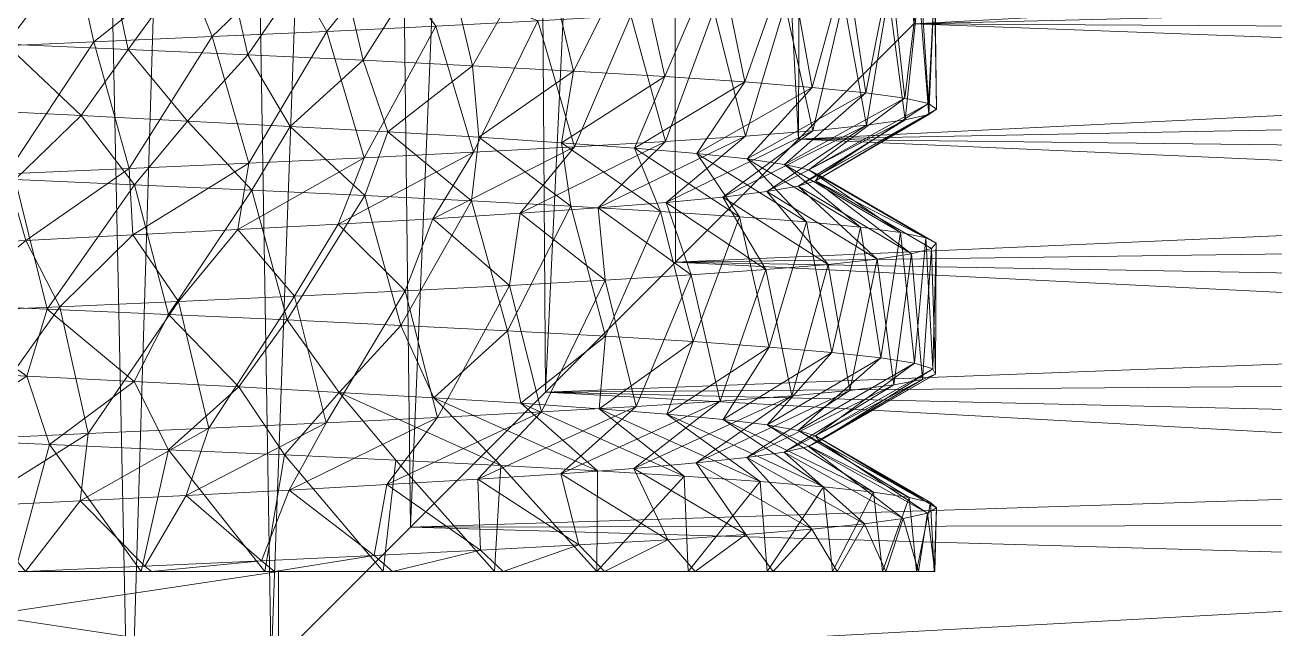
# Model space of a CAD drawing. Header units: millimetres. Extents: x -104 to 115, y -53 to 68.
# Drawn here: x 6.25 to 29.69, y 13.84 to 25.17 of the extents above; entities that cross this region are included whole.
import ezdxf

# ---------------------------------------------------------------- set-up
doc = ezdxf.new("R2010")
doc.units = ezdxf.units.MM

msp = doc.modelspace()

# ---------------------------------------------------------------- linework, layer by layer
at = {"color": 7, "lineweight": 0}
for points in [[(5.513, 7.793, 0), (6.998, 68.125, -0.04), (8.201, 10.481, -0.132), (5.513, 7.793, 0)], [(8.201, 10.481, -54.715), (6.998, 68.125, -54.806), (5.513, 7.793, -54.847), (8.201, 10.481, -54.715)], [(8.201, 10.481, -0.132), (6.998, 68.125, -0.04), (9.95, 68.125, -0.361), (8.201, 10.481, -0.132)], [(8.201, 10.481, -54.715), (9.95, 68.125, -54.485), (6.998, 68.125, -54.806), (8.201, 10.481, -54.715)], [(8.201, 10.481, -0.132), (9.95, 68.125, -0.361), (10.863, 13.143, -0.527), (8.201, 10.481, -0.132)], [(10.863, 13.143, -54.32), (9.95, 68.125, -54.485), (8.201, 10.481, -54.715), (10.863, 13.143, -54.32)], [(10.863, 13.143, -0.527), (9.95, 68.125, -0.361), (12.85, 68.125, -1), (10.863, 13.143, -0.527)], [(10.863, 13.143, -54.32), (12.85, 68.125, -53.847), (9.95, 68.125, -54.485), (10.863, 13.143, -54.32)], [(10.863, 13.143, -0.527), (12.85, 68.125, -1), (13.474, 15.754, -1.181), (10.863, 13.143, -0.527)], [(13.474, 15.754, -53.666), (12.85, 68.125, -53.847), (10.863, 13.143, -54.32), (13.474, 15.754, -53.666)], [(13.474, 15.754, -1.181), (12.85, 68.125, -1), (15.664, 68.125, -1.948), (13.474, 15.754, -1.181)], [(13.474, 15.754, -53.666), (15.664, 68.125, -52.899), (12.85, 68.125, -53.847), (13.474, 15.754, -53.666)], [(13.474, 15.754, -1.181), (15.664, 68.125, -1.948), (16.008, 18.288, -2.087), (13.474, 15.754, -1.181)], [(16.008, 18.288, -52.759), (15.664, 68.125, -52.899), (13.474, 15.754, -53.666), (16.008, 18.288, -52.759)], [(16.008, 18.288, -2.087), (15.664, 68.125, -1.948), (18.359, 68.125, -3.194), (16.008, 18.288, -2.087)], [(16.008, 18.288, -52.759), (18.359, 68.125, -51.652), (15.664, 68.125, -52.899), (16.008, 18.288, -52.759)], [(16.008, 18.288, -2.087), (18.359, 68.125, -3.194), (18.441, 20.721, -3.238), (16.008, 18.288, -2.087)], [(18.441, 20.721, -51.609), (18.359, 68.125, -51.652), (16.008, 18.288, -52.759), (18.441, 20.721, -51.609)], [(18.441, 20.721, -3.238), (18.359, 68.125, -3.194), (20.749, 23.029, -4.622), (18.441, 20.721, -3.238)], [(20.749, 23.029, -4.622), (18.359, 68.125, -3.194), (20.903, 68.125, -4.725), (20.749, 23.029, -4.622)], [(20.749, 23.029, -50.225), (20.903, 68.125, -50.121), (18.359, 68.125, -51.652), (20.749, 23.029, -50.225)], [(20.749, 23.029, -50.225), (18.359, 68.125, -51.652), (18.441, 20.721, -51.609), (20.749, 23.029, -50.225)], [(20.749, 23.029, -4.622), (20.903, 68.125, -4.725), (22.911, 25.191, -6.225), (20.749, 23.029, -4.622)], [(22.911, 25.191, -48.622), (20.903, 68.125, -50.121), (20.749, 23.029, -50.225), (22.911, 25.191, -48.622)], [(8.177, 24.711, -9.798), (7.663, 27.136, -9.728), (5.885, 24.812, -9.602), (8.177, 24.711, -9.798)], [(8.177, 24.711, -9.798), (9.876, 27.037, -10.14), (7.663, 27.136, -9.728), (8.177, 24.711, -9.798)], [(10.424, 24.609, -10.288), (9.876, 27.037, -10.14), (8.177, 24.711, -9.798), (10.424, 24.609, -10.288)], [(10.424, 24.609, -10.288), (12.02, 26.938, -10.828), (9.876, 27.037, -10.14), (10.424, 24.609, -10.288)], [(22.911, 25.191, -6.225), (60.36, 27.185, -8.032), (60.36, 24.974, -6.049), (22.911, 25.191, -6.225)], [(12.589, 24.508, -11.063), (12.02, 26.938, -10.828), (10.424, 24.609, -10.288), (12.589, 24.508, -11.063)], [(12.589, 24.508, -11.063), (14.06, 26.838, -11.781), (12.02, 26.938, -10.828), (12.589, 24.508, -11.063)], [(14.637, 24.406, -12.11), (14.06, 26.838, -11.781), (12.589, 24.508, -11.063), (14.637, 24.406, -12.11)], [(14.637, 24.406, -12.11), (15.963, 26.739, -12.983), (14.06, 26.838, -11.781), (14.637, 24.406, -12.11)], [(16.533, 24.305, -13.412), (15.963, 26.739, -12.983), (14.637, 24.406, -12.11), (16.533, 24.305, -13.412)], [(16.533, 24.305, -13.412), (17.7, 26.64, -14.415), (15.963, 26.739, -12.983), (16.533, 24.305, -13.412)], [(18.245, 24.203, -14.948), (17.7, 26.64, -14.415), (16.533, 24.305, -13.412), (18.245, 24.203, -14.948)], [(18.245, 24.203, -14.948), (19.243, 26.541, -16.055), (17.7, 26.64, -14.415), (18.245, 24.203, -14.948)], [(19.745, 24.102, -16.691), (19.243, 26.541, -16.055), (18.245, 24.203, -14.948), (19.745, 24.102, -16.691)], [(19.745, 24.102, -16.691), (20.566, 26.441, -17.876), (19.243, 26.541, -16.055), (19.745, 24.102, -16.691)], [(9.754, 24.952, -44.737), (9.249, 26.219, -42.602), (11.179, 26.321, -41.992), (9.754, 24.952, -44.737)], [(9.754, 24.952, -44.737), (11.179, 26.321, -41.992), (11.903, 25.051, -44.064), (9.754, 24.952, -44.737)], [(11.903, 25.051, -44.064), (11.179, 26.321, -41.992), (13.013, 26.423, -41.138), (11.903, 25.051, -44.064)], [(11.903, 25.051, -44.064), (13.013, 26.423, -41.138), (13.949, 25.151, -43.126), (11.903, 25.051, -44.064)], [(13.949, 25.151, -43.126), (13.013, 26.423, -41.138), (15.861, 25.25, -41.937), (13.949, 25.151, -43.126)], [(21.009, 24.001, -18.612), (20.566, 26.441, -17.876), (19.745, 24.102, -16.691), (21.009, 24.001, -18.612)], [(21.009, 24.001, -18.612), (21.65, 26.342, -19.85), (20.566, 26.441, -17.876), (21.009, 24.001, -18.612)], [(22.014, 23.899, -20.681), (21.65, 26.342, -19.85), (21.009, 24.001, -18.612), (22.014, 23.899, -20.681)], [(22.014, 23.899, -20.681), (22.475, 26.243, -21.944), (21.65, 26.342, -19.85), (22.014, 23.899, -20.681)], [(5.289, 24.753, -45.247), (7.257, 26.118, -42.957), (7.538, 24.853, -45.133), (5.289, 24.753, -45.247)], [(7.538, 24.853, -45.133), (7.257, 26.118, -42.957), (9.249, 26.219, -42.602), (7.538, 24.853, -45.133)], [(7.538, 24.853, -45.133), (9.249, 26.219, -42.602), (9.754, 24.952, -44.737), (7.538, 24.853, -45.133)], [(22.745, 23.798, -22.862), (22.475, 26.243, -21.944), (22.014, 23.899, -20.681), (22.745, 23.798, -22.862)], [(22.745, 23.798, -22.862), (23.031, 26.143, -24.126), (22.475, 26.243, -21.944), (22.745, 23.798, -22.862)], [(23.189, 23.696, -25.118), (23.031, 26.143, -24.126), (22.745, 23.798, -22.862), (23.189, 23.696, -25.118)], [(22.911, 25.191, -48.622), (60.36, 23.792, -49.696), (60.36, 26.106, -47.836), (22.911, 25.191, -48.622)], [(23.189, 23.696, -25.118), (23.307, 26.044, -26.36), (23.031, 26.143, -24.126), (23.189, 23.696, -25.118)], [(23.338, 23.595, -27.413), (23.307, 26.044, -26.36), (23.189, 23.696, -25.118), (23.338, 23.595, -27.413)], [(23.338, 23.595, -27.413), (23.299, 25.945, -28.612), (23.307, 26.044, -26.36), (23.338, 23.595, -27.413)], [(22.75, 23.392, -31.966), (22.436, 25.746, -33.022), (23.007, 25.846, -30.844), (22.75, 23.392, -31.966)], [(22.75, 23.392, -31.966), (23.007, 25.846, -30.844), (23.191, 23.493, -29.708), (22.75, 23.392, -31.966)], [(23.191, 23.493, -29.708), (23.007, 25.846, -30.844), (23.299, 25.945, -28.612), (23.191, 23.493, -29.708)], [(23.191, 23.493, -29.708), (23.299, 25.945, -28.612), (23.338, 23.595, -27.413), (23.191, 23.493, -29.708)], [(21.019, 23.189, -36.217), (20.499, 25.548, -37.076), (21.596, 25.647, -35.11), (21.019, 23.189, -36.217)], [(21.019, 23.189, -36.217), (21.596, 25.647, -35.11), (22.022, 23.29, -34.147), (21.019, 23.189, -36.217)], [(22.022, 23.29, -34.147), (21.596, 25.647, -35.11), (22.436, 25.746, -33.022), (22.022, 23.29, -34.147)], [(22.022, 23.29, -34.147), (22.436, 25.746, -33.022), (22.75, 23.392, -31.966), (22.022, 23.29, -34.147)], [(16.548, 22.885, -41.422), (15.861, 25.25, -41.937), (17.608, 25.349, -40.517), (16.548, 22.885, -41.422)], [(16.548, 22.885, -41.422), (17.608, 25.349, -40.517), (18.259, 22.986, -39.885), (16.548, 22.885, -41.422)], [(18.259, 22.986, -39.885), (17.608, 25.349, -40.517), (19.162, 25.448, -38.888), (18.259, 22.986, -39.885)], [(18.259, 22.986, -39.885), (19.162, 25.448, -38.888), (19.757, 23.088, -38.14), (18.259, 22.986, -39.885)], [(19.757, 23.088, -38.14), (19.162, 25.448, -38.888), (20.499, 25.548, -37.076), (19.757, 23.088, -38.14)], [(19.757, 23.088, -38.14), (20.499, 25.548, -37.076), (21.019, 23.189, -36.217), (19.757, 23.088, -38.14)], [(12.608, 22.682, -43.776), (11.903, 25.051, -44.064), (13.949, 25.151, -43.126), (12.608, 22.682, -43.776)], [(12.608, 22.682, -43.776), (13.949, 25.151, -43.126), (14.654, 22.783, -42.726), (12.608, 22.682, -43.776)], [(14.654, 22.783, -42.726), (13.949, 25.151, -43.126), (15.861, 25.25, -41.937), (14.654, 22.783, -42.726)], [(14.654, 22.783, -42.726), (15.861, 25.25, -41.937), (16.548, 22.885, -41.422), (14.654, 22.783, -42.726)], [(20.749, 23.029, -50.225), (60.36, 23.792, -49.696), (22.911, 25.191, -48.622), (20.749, 23.029, -50.225)], [(22.911, 25.191, -6.225), (60.36, 24.974, -6.049), (20.749, 23.029, -4.622), (22.911, 25.191, -6.225)], [(5.905, 22.378, -45.244), (5.289, 24.753, -45.247), (7.538, 24.853, -45.133), (5.905, 22.378, -45.244)], [(5.905, 22.378, -45.244), (7.538, 24.853, -45.133), (8.197, 22.479, -45.045), (5.905, 22.378, -45.244)], [(8.197, 22.479, -45.045), (7.538, 24.853, -45.133), (9.754, 24.952, -44.737), (8.197, 22.479, -45.045)], [(8.197, 22.479, -45.045), (9.754, 24.952, -44.737), (10.443, 22.58, -44.553), (8.197, 22.479, -45.045)], [(10.443, 22.58, -44.553), (9.754, 24.952, -44.737), (11.903, 25.051, -44.064), (10.443, 22.58, -44.553)], [(10.443, 22.58, -44.553), (11.903, 25.051, -44.064), (12.608, 22.682, -43.776), (10.443, 22.58, -44.553)], [(20.749, 23.029, -4.622), (60.36, 24.974, -6.049), (60.36, 22.563, -4.317), (20.749, 23.029, -4.622)], [(5.885, 24.812, -9.602), (5.279, 23.574, -11.794), (7.3, 23.472, -11.894), (5.885, 24.812, -9.602)], [(5.885, 24.812, -9.602), (7.3, 23.472, -11.894), (8.177, 24.711, -9.798), (5.885, 24.812, -9.602)], [(8.177, 24.711, -9.798), (7.3, 23.472, -11.894), (9.291, 23.37, -12.255), (8.177, 24.711, -9.798)], [(8.177, 24.711, -9.798), (9.291, 23.37, -12.255), (10.424, 24.609, -10.288), (8.177, 24.711, -9.798)], [(10.424, 24.609, -10.288), (9.291, 23.37, -12.255), (11.218, 23.268, -12.87), (10.424, 24.609, -10.288)], [(10.424, 24.609, -10.288), (11.218, 23.268, -12.87), (12.589, 24.508, -11.063), (10.424, 24.609, -10.288)], [(12.589, 24.508, -11.063), (11.218, 23.268, -12.87), (13.05, 23.166, -13.729), (12.589, 24.508, -11.063)], [(12.589, 24.508, -11.063), (13.05, 23.166, -13.729), (14.637, 24.406, -12.11), (12.589, 24.508, -11.063)], [(14.637, 24.406, -12.11), (13.05, 23.166, -13.729), (14.756, 23.065, -14.818), (14.637, 24.406, -12.11)], [(14.637, 24.406, -12.11), (14.756, 23.065, -14.818), (16.533, 24.305, -13.412), (14.637, 24.406, -12.11)], [(16.533, 24.305, -13.412), (14.756, 23.065, -14.818), (16.307, 22.963, -16.117), (16.533, 24.305, -13.412)], [(16.533, 24.305, -13.412), (16.307, 22.963, -16.117), (18.245, 24.203, -14.948), (16.533, 24.305, -13.412)], [(18.245, 24.203, -14.948), (16.307, 22.963, -16.117), (17.677, 22.861, -17.606), (18.245, 24.203, -14.948)], [(18.245, 24.203, -14.948), (17.677, 22.861, -17.606), (19.745, 24.102, -16.691), (18.245, 24.203, -14.948)], [(19.745, 24.102, -16.691), (17.677, 22.861, -17.606), (18.843, 22.759, -19.26), (19.745, 24.102, -16.691)], [(19.745, 24.102, -16.691), (18.843, 22.759, -19.26), (21.009, 24.001, -18.612), (19.745, 24.102, -16.691)], [(21.009, 24.001, -18.612), (18.843, 22.759, -19.26), (19.786, 22.658, -21.05), (21.009, 24.001, -18.612)], [(21.009, 24.001, -18.612), (19.786, 22.658, -21.05), (22.014, 23.899, -20.681), (21.009, 24.001, -18.612)], [(22.014, 23.899, -20.681), (19.786, 22.658, -21.05), (20.49, 22.556, -22.947), (22.014, 23.899, -20.681)], [(22.014, 23.899, -20.681), (20.49, 22.556, -22.947), (22.745, 23.798, -22.862), (22.014, 23.899, -20.681)], [(22.745, 23.798, -22.862), (20.49, 22.556, -22.947), (20.943, 22.454, -24.919), (22.745, 23.798, -22.862)], [(20.749, 23.029, -50.225), (60.36, 21.29, -51.295), (60.36, 23.792, -49.696), (20.749, 23.029, -50.225)], [(22.745, 23.798, -22.862), (20.943, 22.454, -24.919), (23.189, 23.696, -25.118), (22.745, 23.798, -22.862)], [(23.189, 23.696, -25.118), (20.943, 22.454, -24.919), (21.137, 22.352, -26.933), (23.189, 23.696, -25.118)], [(23.189, 23.696, -25.118), (21.137, 22.352, -26.933), (23.338, 23.595, -27.413), (23.189, 23.696, -25.118)], [(6.06, 22.271, -9.607), (7.3, 23.472, -11.894), (5.279, 23.574, -11.794), (6.06, 22.271, -9.607)], [(8.301, 22.172, -9.818), (7.3, 23.472, -11.894), (6.06, 22.271, -9.607), (8.301, 22.172, -9.818)], [(8.301, 22.172, -9.818), (9.291, 23.37, -12.255), (7.3, 23.472, -11.894), (8.301, 22.172, -9.818)], [(23.191, 23.493, -29.708), (21.069, 22.251, -28.955), (20.741, 22.149, -30.952), (23.191, 23.493, -29.708)], [(23.191, 23.493, -29.708), (20.741, 22.149, -30.952), (22.75, 23.392, -31.966), (23.191, 23.493, -29.708)], [(23.338, 23.595, -27.413), (21.137, 22.352, -26.933), (21.069, 22.251, -28.955), (23.338, 23.595, -27.413)], [(23.338, 23.595, -27.413), (21.069, 22.251, -28.955), (23.191, 23.493, -29.708), (23.338, 23.595, -27.413)], [(10.498, 22.072, -10.309), (9.291, 23.37, -12.255), (8.301, 22.172, -9.818), (10.498, 22.072, -10.309)], [(10.498, 22.072, -10.309), (11.218, 23.268, -12.87), (9.291, 23.37, -12.255), (10.498, 22.072, -10.309)], [(12.616, 21.973, -11.074), (11.218, 23.268, -12.87), (10.498, 22.072, -10.309), (12.616, 21.973, -11.074)], [(12.616, 21.973, -11.074), (13.05, 23.166, -13.729), (11.218, 23.268, -12.87), (12.616, 21.973, -11.074)], [(22.022, 23.29, -34.147), (20.158, 22.047, -32.89), (19.329, 21.945, -34.735), (22.022, 23.29, -34.147)], [(22.022, 23.29, -34.147), (19.329, 21.945, -34.735), (21.019, 23.189, -36.217), (22.022, 23.29, -34.147)], [(22.75, 23.392, -31.966), (20.741, 22.149, -30.952), (20.158, 22.047, -32.89), (22.75, 23.392, -31.966)], [(22.75, 23.392, -31.966), (20.158, 22.047, -32.89), (22.022, 23.29, -34.147), (22.75, 23.392, -31.966)], [(14.62, 21.874, -12.1), (13.05, 23.166, -13.729), (12.616, 21.973, -11.074), (14.62, 21.874, -12.1)], [(14.62, 21.874, -12.1), (14.756, 23.065, -14.818), (13.05, 23.166, -13.729), (14.62, 21.874, -12.1)], [(16.479, 21.775, -13.37), (14.756, 23.065, -14.818), (14.62, 21.874, -12.1), (16.479, 21.775, -13.37)], [(16.479, 21.775, -13.37), (16.307, 22.963, -16.117), (14.756, 23.065, -14.818), (16.479, 21.775, -13.37)], [(18.259, 22.986, -39.885), (16.995, 21.742, -38.031), (15.528, 21.64, -39.425), (18.259, 22.986, -39.885)], [(18.259, 22.986, -39.885), (15.528, 21.64, -39.425), (16.548, 22.885, -41.422), (18.259, 22.986, -39.885)], [(19.757, 23.088, -38.14), (18.269, 21.843, -36.459), (16.995, 21.742, -38.031), (19.757, 23.088, -38.14)], [(19.757, 23.088, -38.14), (16.995, 21.742, -38.031), (18.259, 22.986, -39.885), (19.757, 23.088, -38.14)], [(21.019, 23.189, -36.217), (19.329, 21.945, -34.735), (18.269, 21.843, -36.459), (21.019, 23.189, -36.217)], [(21.019, 23.189, -36.217), (18.269, 21.843, -36.459), (19.757, 23.088, -38.14), (21.019, 23.189, -36.217)], [(18.441, 20.721, -51.609), (60.36, 21.29, -51.295), (20.749, 23.029, -50.225), (18.441, 20.721, -51.609)], [(20.749, 23.029, -4.622), (60.36, 22.563, -4.317), (18.441, 20.721, -3.238), (20.749, 23.029, -4.622)], [(14.654, 22.783, -42.726), (13.894, 21.538, -40.618), (12.119, 21.436, -41.59), (14.654, 22.783, -42.726)], [(14.654, 22.783, -42.726), (12.119, 21.436, -41.59), (12.608, 22.682, -43.776), (14.654, 22.783, -42.726)], [(16.548, 22.885, -41.422), (15.528, 21.64, -39.425), (13.894, 21.538, -40.618), (16.548, 22.885, -41.422)], [(16.548, 22.885, -41.422), (13.894, 21.538, -40.618), (14.654, 22.783, -42.726), (16.548, 22.885, -41.422)], [(18.163, 21.675, -14.864), (17.677, 22.861, -17.606), (16.307, 22.963, -16.117), (18.163, 21.675, -14.864)], [(18.163, 21.675, -14.864), (16.307, 22.963, -16.117), (16.479, 21.775, -13.37), (18.163, 21.675, -14.864)], [(19.645, 21.576, -16.559), (18.843, 22.759, -19.26), (17.677, 22.861, -17.606), (19.645, 21.576, -16.559)], [(19.645, 21.576, -16.559), (17.677, 22.861, -17.606), (18.163, 21.675, -14.864), (19.645, 21.576, -16.559)], [(20.902, 21.477, -18.427), (19.786, 22.658, -21.05), (18.843, 22.759, -19.26), (20.902, 21.477, -18.427)], [(20.902, 21.477, -18.427), (18.843, 22.759, -19.26), (19.645, 21.576, -16.559), (20.902, 21.477, -18.427)], [(10.443, 22.58, -44.553), (8.27, 21.233, -42.81), (8.197, 22.479, -45.045), (10.443, 22.58, -44.553)], [(10.443, 22.58, -44.553), (10.234, 21.335, -42.325), (8.27, 21.233, -42.81), (10.443, 22.58, -44.553)], [(12.608, 22.682, -43.776), (12.119, 21.436, -41.59), (10.234, 21.335, -42.325), (12.608, 22.682, -43.776)], [(12.608, 22.682, -43.776), (10.234, 21.335, -42.325), (10.443, 22.58, -44.553), (12.608, 22.682, -43.776)], [(18.441, 20.721, -3.238), (60.36, 22.563, -4.317), (60.36, 19.978, -2.856), (18.441, 20.721, -3.238)], [(21.913, 21.377, -20.438), (20.49, 22.556, -22.947), (19.786, 22.658, -21.05), (21.913, 21.377, -20.438)], [(21.913, 21.377, -20.438), (19.786, 22.658, -21.05), (20.902, 21.477, -18.427), (21.913, 21.377, -20.438)], [(22.663, 21.278, -22.561), (20.943, 22.454, -24.919), (20.49, 22.556, -22.947), (22.663, 21.278, -22.561)], [(22.663, 21.278, -22.561), (20.49, 22.556, -22.947), (21.913, 21.377, -20.438), (22.663, 21.278, -22.561)], [(5.905, 22.378, -45.244), (6.259, 21.131, -43.037), (4.236, 21.029, -43.002), (5.905, 22.378, -45.244)], [(6.658, 19.842, -9.635), (6.06, 22.271, -9.607), (4.358, 19.943, -9.636), (6.658, 19.842, -9.635)], [(8.197, 22.479, -45.045), (6.259, 21.131, -43.037), (5.905, 22.378, -45.244), (8.197, 22.479, -45.045)], [(6.658, 19.842, -9.635), (8.301, 22.172, -9.818), (6.06, 22.271, -9.607), (6.658, 19.842, -9.635)], [(8.197, 22.479, -45.045), (8.27, 21.233, -42.81), (6.259, 21.131, -43.037), (8.197, 22.479, -45.045)], [(23.139, 21.179, -24.762), (21.137, 22.352, -26.933), (20.943, 22.454, -24.919), (23.139, 21.179, -24.762)], [(23.139, 21.179, -24.762), (20.943, 22.454, -24.919), (22.663, 21.278, -22.561), (23.139, 21.179, -24.762)], [(23.334, 21.08, -27.005), (21.069, 22.251, -28.955), (21.137, 22.352, -26.933), (23.334, 21.08, -27.005)], [(23.334, 21.08, -27.005), (21.137, 22.352, -26.933), (23.139, 21.179, -24.762), (23.334, 21.08, -27.005)], [(8.939, 19.74, -9.93), (8.301, 22.172, -9.818), (6.658, 19.842, -9.635), (8.939, 19.74, -9.93)], [(8.939, 19.74, -9.93), (10.498, 22.072, -10.309), (8.301, 22.172, -9.818), (8.939, 19.74, -9.93)], [(11.163, 19.639, -10.517), (10.498, 22.072, -10.309), (8.939, 19.74, -9.93), (11.163, 19.639, -10.517)], [(11.163, 19.639, -10.517), (12.616, 21.973, -11.074), (10.498, 22.072, -10.309), (11.163, 19.639, -10.517)], [(21.307, 20.682, -35.687), (19.329, 21.945, -34.735), (20.158, 22.047, -32.89), (21.307, 20.682, -35.687)], [(22.223, 20.782, -33.63), (20.158, 22.047, -32.89), (20.741, 22.149, -30.952), (22.223, 20.782, -33.63)], [(21.307, 20.682, -35.687), (20.158, 22.047, -32.89), (22.223, 20.782, -33.63), (21.307, 20.682, -35.687)], [(22.872, 20.881, -31.475), (20.741, 22.149, -30.952), (21.069, 22.251, -28.955), (22.872, 20.881, -31.475)], [(22.223, 20.782, -33.63), (20.741, 22.149, -30.952), (22.872, 20.881, -31.475), (22.223, 20.782, -33.63)], [(22.872, 20.881, -31.475), (21.069, 22.251, -28.955), (23.244, 20.98, -29.254), (22.872, 20.881, -31.475)], [(23.244, 20.98, -29.254), (21.069, 22.251, -28.955), (23.334, 21.08, -27.005), (23.244, 20.98, -29.254)], [(13.293, 19.537, -11.385), (12.616, 21.973, -11.074), (11.163, 19.639, -10.517), (13.293, 19.537, -11.385)], [(13.293, 19.537, -11.385), (14.62, 21.874, -12.1), (12.616, 21.973, -11.074), (13.293, 19.537, -11.385)], [(15.293, 19.436, -12.52), (14.62, 21.874, -12.1), (13.293, 19.537, -11.385), (15.293, 19.436, -12.52)], [(15.293, 19.436, -12.52), (16.479, 21.775, -13.37), (14.62, 21.874, -12.1), (15.293, 19.436, -12.52)], [(18.739, 20.484, -39.374), (16.995, 21.742, -38.031), (18.269, 21.843, -36.459), (18.739, 20.484, -39.374)], [(20.14, 20.583, -37.612), (18.269, 21.843, -36.459), (19.329, 21.945, -34.735), (20.14, 20.583, -37.612)], [(18.739, 20.484, -39.374), (18.269, 21.843, -36.459), (20.14, 20.583, -37.612), (18.739, 20.484, -39.374)], [(20.14, 20.583, -37.612), (19.329, 21.945, -34.735), (21.307, 20.682, -35.687), (20.14, 20.583, -37.612)], [(15.33, 20.285, -42.302), (13.894, 21.538, -40.618), (15.528, 21.64, -39.425), (15.33, 20.285, -42.302)], [(17.13, 19.335, -13.904), (16.479, 21.775, -13.37), (15.293, 19.436, -12.52), (17.13, 19.335, -13.904)], [(15.33, 20.285, -42.302), (15.528, 21.64, -39.425), (17.127, 20.384, -40.946), (15.33, 20.285, -42.302)], [(17.127, 20.384, -40.946), (15.528, 21.64, -39.425), (16.995, 21.742, -38.031), (17.127, 20.384, -40.946)], [(17.13, 19.335, -13.904), (18.163, 21.675, -14.864), (16.479, 21.775, -13.37), (17.13, 19.335, -13.904)], [(17.127, 20.384, -40.946), (16.995, 21.742, -38.031), (18.739, 20.484, -39.374), (17.127, 20.384, -40.946)], [(18.774, 19.233, -15.512), (18.163, 21.675, -14.864), (17.13, 19.335, -13.904), (18.774, 19.233, -15.512)], [(18.774, 19.233, -15.512), (19.645, 21.576, -16.559), (18.163, 21.675, -14.864), (18.774, 19.233, -15.512)], [(20.198, 19.132, -17.318), (19.645, 21.576, -16.559), (18.774, 19.233, -15.512), (20.198, 19.132, -17.318)], [(20.198, 19.132, -17.318), (20.902, 21.477, -18.427), (19.645, 21.576, -16.559), (20.198, 19.132, -17.318)], [(9.125, 19.987, -44.879), (8.27, 21.233, -42.81), (10.234, 21.335, -42.325), (9.125, 19.987, -44.879)], [(9.125, 19.987, -44.879), (10.234, 21.335, -42.325), (11.297, 20.087, -44.284), (9.125, 19.987, -44.879)], [(11.297, 20.087, -44.284), (10.234, 21.335, -42.325), (12.119, 21.436, -41.59), (11.297, 20.087, -44.284)], [(11.297, 20.087, -44.284), (12.119, 21.436, -41.59), (13.376, 20.186, -43.421), (11.297, 20.087, -44.284)], [(13.376, 20.186, -43.421), (12.119, 21.436, -41.59), (13.894, 21.538, -40.618), (13.376, 20.186, -43.421)], [(13.376, 20.186, -43.421), (13.894, 21.538, -40.618), (15.33, 20.285, -42.302), (13.376, 20.186, -43.421)], [(21.376, 19.03, -19.293), (20.902, 21.477, -18.427), (20.198, 19.132, -17.318), (21.376, 19.03, -19.293)], [(21.376, 19.03, -19.293), (21.913, 21.377, -20.438), (20.902, 21.477, -18.427), (21.376, 19.03, -19.293)], [(22.291, 18.929, -21.403), (21.913, 21.377, -20.438), (21.376, 19.03, -19.293), (22.291, 18.929, -21.403)], [(22.291, 18.929, -21.403), (22.663, 21.278, -22.561), (21.913, 21.377, -20.438), (22.291, 18.929, -21.403)], [(4.645, 19.789, -45.227), (4.236, 21.029, -43.002), (6.259, 21.131, -43.037), (4.645, 19.789, -45.227)], [(4.645, 19.789, -45.227), (6.259, 21.131, -43.037), (6.896, 19.888, -45.195), (4.645, 19.789, -45.227)], [(6.896, 19.888, -45.195), (6.259, 21.131, -43.037), (8.27, 21.233, -42.81), (6.896, 19.888, -45.195)], [(6.896, 19.888, -45.195), (8.27, 21.233, -42.81), (9.125, 19.987, -44.879), (6.896, 19.888, -45.195)], [(18.441, 20.721, -51.609), (60.36, 18.63, -52.615), (60.36, 21.29, -51.295), (18.441, 20.721, -51.609)], [(22.927, 18.827, -23.614), (22.663, 21.278, -22.561), (22.291, 18.929, -21.403), (22.927, 18.827, -23.614)], [(22.927, 18.827, -23.614), (23.139, 21.179, -24.762), (22.663, 21.278, -22.561), (22.927, 18.827, -23.614)], [(23.272, 18.726, -25.888), (23.139, 21.179, -24.762), (22.927, 18.827, -23.614), (23.272, 18.726, -25.888)], [(23.272, 18.726, -25.888), (23.334, 21.08, -27.005), (23.139, 21.179, -24.762), (23.272, 18.726, -25.888)], [(22.537, 18.422, -32.709), (22.223, 20.782, -33.63), (22.872, 20.881, -31.475), (22.537, 18.422, -32.709)], [(22.537, 18.422, -32.709), (22.872, 20.881, -31.475), (23.076, 18.523, -30.474), (22.537, 18.422, -32.709)], [(23.076, 18.523, -30.474), (22.872, 20.881, -31.475), (23.244, 20.98, -29.254), (23.076, 18.523, -30.474)], [(23.076, 18.523, -30.474), (23.244, 20.98, -29.254), (23.322, 18.624, -28.187), (23.076, 18.523, -30.474)], [(23.322, 18.624, -28.187), (23.244, 20.98, -29.254), (23.334, 21.08, -27.005), (23.322, 18.624, -28.187)], [(23.322, 18.624, -28.187), (23.334, 21.08, -27.005), (23.272, 18.726, -25.888), (23.322, 18.624, -28.187)], [(16.008, 18.288, -52.759), (60.36, 18.63, -52.615), (18.441, 20.721, -51.609), (16.008, 18.288, -52.759)], [(18.441, 20.721, -3.238), (60.36, 19.978, -2.856), (16.008, 18.288, -2.087), (18.441, 20.721, -3.238)], [(20.622, 18.219, -36.881), (20.14, 20.583, -37.612), (21.307, 20.682, -35.687), (20.622, 18.219, -36.881)], [(20.622, 18.219, -36.881), (21.307, 20.682, -35.687), (21.714, 18.32, -34.857), (20.622, 18.219, -36.881)], [(21.714, 18.32, -34.857), (21.307, 20.682, -35.687), (22.223, 20.782, -33.63), (21.714, 18.32, -34.857)], [(21.714, 18.32, -34.857), (22.223, 20.782, -33.63), (22.537, 18.422, -32.709), (21.714, 18.32, -34.857)], [(17.706, 18.016, -40.426), (17.127, 20.384, -40.946), (18.739, 20.484, -39.374), (17.706, 18.016, -40.426)], [(17.706, 18.016, -40.426), (18.739, 20.484, -39.374), (19.279, 18.117, -38.748), (17.706, 18.016, -40.426)], [(19.279, 18.117, -38.748), (18.739, 20.484, -39.374), (20.14, 20.583, -37.612), (19.279, 18.117, -38.748)], [(19.279, 18.117, -38.748), (20.14, 20.583, -37.612), (20.622, 18.219, -36.881), (19.279, 18.117, -38.748)], [(11.891, 17.712, -44.068), (11.297, 20.087, -44.284), (13.376, 20.186, -43.421), (11.891, 17.712, -44.068)], [(11.891, 17.712, -44.068), (13.376, 20.186, -43.421), (13.981, 17.813, -43.109), (11.891, 17.712, -44.068)], [(13.981, 17.813, -43.109), (13.376, 20.186, -43.421), (15.33, 20.285, -42.302), (13.981, 17.813, -43.109)], [(13.981, 17.813, -43.109), (15.33, 20.285, -42.302), (15.93, 17.914, -41.888), (13.981, 17.813, -43.109)], [(15.93, 17.914, -41.888), (15.33, 20.285, -42.302), (17.127, 20.384, -40.946), (15.93, 17.914, -41.888)], [(15.93, 17.914, -41.888), (17.127, 20.384, -40.946), (17.706, 18.016, -40.426), (15.93, 17.914, -41.888)], [(4.358, 19.943, -9.636), (4.257, 18.689, -11.843), (6.28, 18.587, -11.811), (4.358, 19.943, -9.636)], [(4.358, 19.943, -9.636), (6.28, 18.587, -11.811), (6.658, 19.842, -9.635), (4.358, 19.943, -9.636)], [(7.429, 17.509, -45.145), (6.896, 19.888, -45.195), (9.125, 19.987, -44.879), (7.429, 17.509, -45.145)], [(7.429, 17.509, -45.145), (9.125, 19.987, -44.879), (9.695, 17.61, -44.751), (7.429, 17.509, -45.145)], [(9.695, 17.61, -44.751), (9.125, 19.987, -44.879), (11.297, 20.087, -44.284), (9.695, 17.61, -44.751)], [(9.695, 17.61, -44.751), (11.297, 20.087, -44.284), (11.891, 17.712, -44.068), (9.695, 17.61, -44.751)], [(16.008, 18.288, -2.087), (60.36, 19.978, -2.856), (60.36, 17.25, -1.682), (16.008, 18.288, -2.087)], [(5.131, 17.407, -45.244), (4.645, 19.789, -45.227), (6.896, 19.888, -45.195), (5.131, 17.407, -45.244)], [(5.131, 17.407, -45.244), (6.896, 19.888, -45.195), (7.429, 17.509, -45.145), (5.131, 17.407, -45.244)], [(6.658, 19.842, -9.635), (6.28, 18.587, -11.811), (8.291, 18.485, -12.041), (6.658, 19.842, -9.635)], [(6.658, 19.842, -9.635), (8.291, 18.485, -12.041), (8.939, 19.74, -9.93), (6.658, 19.842, -9.635)], [(8.939, 19.74, -9.93), (8.291, 18.485, -12.041), (10.254, 18.383, -12.528), (8.939, 19.74, -9.93)], [(8.939, 19.74, -9.93), (10.254, 18.383, -12.528), (11.163, 19.639, -10.517), (8.939, 19.74, -9.93)], [(11.163, 19.639, -10.517), (10.254, 18.383, -12.528), (12.139, 18.282, -13.266), (11.163, 19.639, -10.517)], [(11.163, 19.639, -10.517), (12.139, 18.282, -13.266), (13.293, 19.537, -11.385), (11.163, 19.639, -10.517)], [(13.293, 19.537, -11.385), (12.139, 18.282, -13.266), (13.912, 18.18, -14.24), (13.293, 19.537, -11.385)], [(13.293, 19.537, -11.385), (13.912, 18.18, -14.24), (15.293, 19.436, -12.52), (13.293, 19.537, -11.385)], [(15.293, 19.436, -12.52), (13.912, 18.18, -14.24), (15.545, 18.078, -15.435), (15.293, 19.436, -12.52)], [(15.293, 19.436, -12.52), (15.545, 18.078, -15.435), (17.13, 19.335, -13.904), (15.293, 19.436, -12.52)], [(17.13, 19.335, -13.904), (15.545, 18.078, -15.435), (17.009, 17.976, -16.832), (17.13, 19.335, -13.904)], [(17.13, 19.335, -13.904), (17.009, 17.976, -16.832), (18.774, 19.233, -15.512), (17.13, 19.335, -13.904)], [(18.774, 19.233, -15.512), (17.009, 17.976, -16.832), (18.281, 17.875, -18.405), (18.774, 19.233, -15.512)], [(18.774, 19.233, -15.512), (18.281, 17.875, -18.405), (20.198, 19.132, -17.318), (18.774, 19.233, -15.512)], [(20.198, 19.132, -17.318), (18.281, 17.875, -18.405), (19.339, 17.773, -20.13), (20.198, 19.132, -17.318)], [(20.198, 19.132, -17.318), (19.339, 17.773, -20.13), (21.376, 19.03, -19.293), (20.198, 19.132, -17.318)], [(21.376, 19.03, -19.293), (19.339, 17.773, -20.13), (20.165, 17.671, -21.977), (21.376, 19.03, -19.293)], [(21.376, 19.03, -19.293), (20.165, 17.671, -21.977), (22.291, 18.929, -21.403), (21.376, 19.03, -19.293)], [(22.291, 18.929, -21.403), (20.165, 17.671, -21.977), (20.746, 17.569, -23.915), (22.291, 18.929, -21.403)], [(22.291, 18.929, -21.403), (20.746, 17.569, -23.915), (22.927, 18.827, -23.614), (22.291, 18.929, -21.403)], [(22.927, 18.827, -23.614), (20.746, 17.569, -23.915), (21.071, 17.468, -25.912), (22.927, 18.827, -23.614)], [(22.927, 18.827, -23.614), (21.071, 17.468, -25.912), (23.272, 18.726, -25.888), (22.927, 18.827, -23.614)], [(4.452, 17.406, -9.63), (6.28, 18.587, -11.811), (4.257, 18.689, -11.843), (4.452, 17.406, -9.63)], [(6.704, 17.306, -9.638), (6.28, 18.587, -11.811), (4.452, 17.406, -9.63), (6.704, 17.306, -9.638)], [(6.704, 17.306, -9.638), (8.291, 18.485, -12.041), (6.28, 18.587, -11.811), (6.704, 17.306, -9.638)], [(16.008, 18.288, -52.759), (60.36, 15.843, -53.639), (60.36, 18.63, -52.615), (16.008, 18.288, -52.759)], [(23.076, 18.523, -30.474), (20.939, 17.264, -29.949), (20.484, 17.162, -31.92), (23.076, 18.523, -30.474)], [(23.076, 18.523, -30.474), (20.484, 17.162, -31.92), (22.537, 18.422, -32.709), (23.076, 18.523, -30.474)], [(23.322, 18.624, -28.187), (21.136, 17.366, -27.935), (20.939, 17.264, -29.949), (23.322, 18.624, -28.187)], [(23.322, 18.624, -28.187), (20.939, 17.264, -29.949), (23.076, 18.523, -30.474), (23.322, 18.624, -28.187)], [(23.272, 18.726, -25.888), (21.071, 17.468, -25.912), (21.136, 17.366, -27.935), (23.272, 18.726, -25.888)], [(23.272, 18.726, -25.888), (21.136, 17.366, -27.935), (23.322, 18.624, -28.187), (23.272, 18.726, -25.888)], [(8.936, 17.207, -9.93), (8.291, 18.485, -12.041), (6.704, 17.306, -9.638), (8.936, 17.207, -9.93)], [(8.936, 17.207, -9.93), (10.254, 18.383, -12.528), (8.291, 18.485, -12.041), (8.936, 17.207, -9.93)], [(11.114, 17.108, -10.501), (10.254, 18.383, -12.528), (8.936, 17.207, -9.93), (11.114, 17.108, -10.501)], [(11.114, 17.108, -10.501), (12.139, 18.282, -13.266), (10.254, 18.383, -12.528), (11.114, 17.108, -10.501)], [(13.474, 15.754, -53.666), (60.36, 15.843, -53.639), (16.008, 18.288, -52.759), (13.474, 15.754, -53.666)], [(16.008, 18.288, -2.087), (60.36, 17.25, -1.682), (13.474, 15.754, -1.181), (16.008, 18.288, -2.087)], [(21.714, 18.32, -34.857), (19.778, 17.06, -33.816), (18.832, 16.959, -35.605), (21.714, 18.32, -34.857)], [(21.714, 18.32, -34.857), (18.832, 16.959, -35.605), (20.622, 18.219, -36.881), (21.714, 18.32, -34.857)], [(22.537, 18.422, -32.709), (20.484, 17.162, -31.92), (19.778, 17.06, -33.816), (22.537, 18.422, -32.709)], [(22.537, 18.422, -32.709), (19.778, 17.06, -33.816), (21.714, 18.32, -34.857), (22.537, 18.422, -32.709)], [(13.202, 17.009, -11.342), (12.139, 18.282, -13.266), (11.114, 17.108, -10.501), (13.202, 17.009, -11.342)], [(15.168, 16.909, -12.439), (13.912, 18.18, -14.24), (12.139, 18.282, -13.266), (15.168, 16.909, -12.439)], [(15.168, 16.909, -12.439), (12.139, 18.282, -13.266), (13.202, 17.009, -11.342), (15.168, 16.909, -12.439)], [(16.98, 16.81, -13.776), (15.545, 18.078, -15.435), (13.912, 18.18, -14.24), (16.98, 16.81, -13.776)], [(16.98, 16.81, -13.776), (13.912, 18.18, -14.24), (15.168, 16.909, -12.439), (16.98, 16.81, -13.776)], [(18.609, 16.711, -15.33), (17.009, 17.976, -16.832), (15.545, 18.078, -15.435), (18.609, 16.711, -15.33)], [(18.609, 16.711, -15.33), (15.545, 18.078, -15.435), (16.98, 16.81, -13.776), (18.609, 16.711, -15.33)], [(19.279, 18.117, -38.748), (17.664, 16.857, -37.257), (16.292, 16.755, -38.744), (19.279, 18.117, -38.748)], [(19.279, 18.117, -38.748), (16.292, 16.755, -38.744), (17.706, 18.016, -40.426), (19.279, 18.117, -38.748)], [(20.622, 18.219, -36.881), (18.832, 16.959, -35.605), (17.664, 16.857, -37.257), (20.622, 18.219, -36.881)], [(20.622, 18.219, -36.881), (17.664, 16.857, -37.257), (19.279, 18.117, -38.748), (20.622, 18.219, -36.881)], [(15.93, 17.914, -41.888), (14.739, 16.653, -40.042), (13.032, 16.552, -41.128), (15.93, 17.914, -41.888)], [(15.93, 17.914, -41.888), (13.032, 16.552, -41.128), (13.981, 17.813, -43.109), (15.93, 17.914, -41.888)], [(17.706, 18.016, -40.426), (16.292, 16.755, -38.744), (14.739, 16.653, -40.042), (17.706, 18.016, -40.426)], [(17.706, 18.016, -40.426), (14.739, 16.653, -40.042), (15.93, 17.914, -41.888), (17.706, 18.016, -40.426)], [(20.029, 16.611, -17.077), (18.281, 17.875, -18.405), (17.009, 17.976, -16.832), (20.029, 16.611, -17.077)], [(20.029, 16.611, -17.077), (17.009, 17.976, -16.832), (18.609, 16.711, -15.33), (20.029, 16.611, -17.077)], [(21.217, 16.512, -18.989), (19.339, 17.773, -20.13), (18.281, 17.875, -18.405), (21.217, 16.512, -18.989)], [(21.217, 16.512, -18.989), (18.281, 17.875, -18.405), (20.029, 16.611, -17.077), (21.217, 16.512, -18.989)], [(9.695, 17.61, -44.751), (9.27, 16.348, -42.596), (7.279, 16.246, -42.955), (9.695, 17.61, -44.751)], [(9.695, 17.61, -44.751), (7.279, 16.246, -42.955), (7.429, 17.509, -45.145), (9.695, 17.61, -44.751)], [(11.891, 17.712, -44.068), (11.199, 16.45, -41.984), (9.27, 16.348, -42.596), (11.891, 17.712, -44.068)], [(11.891, 17.712, -44.068), (9.27, 16.348, -42.596), (9.695, 17.61, -44.751), (11.891, 17.712, -44.068)], [(13.981, 17.813, -43.109), (13.032, 16.552, -41.128), (11.199, 16.45, -41.984), (13.981, 17.813, -43.109)], [(13.981, 17.813, -43.109), (11.199, 16.45, -41.984), (11.891, 17.712, -44.068), (13.981, 17.813, -43.109)], [(22.155, 16.413, -21.036), (20.165, 17.671, -21.977), (19.339, 17.773, -20.13), (22.155, 16.413, -21.036)], [(22.155, 16.413, -21.036), (19.339, 17.773, -20.13), (21.217, 16.512, -18.989), (22.155, 16.413, -21.036)], [(22.827, 16.313, -23.185), (20.746, 17.569, -23.915), (20.165, 17.671, -21.977), (22.827, 16.313, -23.185)], [(22.827, 16.313, -23.185), (20.165, 17.671, -21.977), (22.155, 16.413, -21.036), (22.827, 16.313, -23.185)], [(4.452, 17.406, -9.63), (6.06, 14.923, -9.607), (6.704, 17.306, -9.638), (4.452, 17.406, -9.63)], [(7.429, 17.509, -45.145), (5.258, 16.145, -43.053), (5.131, 17.407, -45.244), (7.429, 17.509, -45.145)], [(7.429, 17.509, -45.145), (7.279, 16.246, -42.955), (5.258, 16.145, -43.053), (7.429, 17.509, -45.145)], [(23.223, 16.214, -25.401), (21.071, 17.468, -25.912), (20.746, 17.569, -23.915), (23.223, 16.214, -25.401)], [(23.223, 16.214, -25.401), (20.746, 17.569, -23.915), (22.827, 16.313, -23.185), (23.223, 16.214, -25.401)], [(23.166, 16.016, -29.894), (20.939, 17.264, -29.949), (21.136, 17.366, -27.935), (23.166, 16.016, -29.894)], [(23.337, 16.115, -27.649), (21.136, 17.366, -27.935), (21.071, 17.468, -25.912), (23.337, 16.115, -27.649)], [(23.337, 16.115, -27.649), (21.071, 17.468, -25.912), (23.223, 16.214, -25.401), (23.337, 16.115, -27.649)], [(23.166, 16.016, -29.894), (21.136, 17.366, -27.935), (23.337, 16.115, -27.649), (23.166, 16.016, -29.894)], [(6.704, 17.306, -9.638), (6.06, 14.923, -9.607), (8.426, 14.923, -9.838), (6.704, 17.306, -9.638)], [(6.704, 17.306, -9.638), (8.426, 14.923, -9.838), (8.936, 17.207, -9.93), (6.704, 17.306, -9.638)], [(8.936, 17.207, -9.93), (8.426, 14.923, -9.838), (10.74, 14.923, -10.382), (8.936, 17.207, -9.93)], [(8.936, 17.207, -9.93), (10.74, 14.923, -10.382), (11.114, 17.108, -10.501), (8.936, 17.207, -9.93)], [(13.474, 15.754, -1.181), (60.36, 17.25, -1.682), (60.36, 14.412, -0.811), (13.474, 15.754, -1.181)], [(21.987, 15.817, -34.231), (19.778, 17.06, -33.816), (20.484, 17.162, -31.92), (21.987, 15.817, -34.231)], [(22.714, 15.916, -32.1), (20.484, 17.162, -31.92), (20.939, 17.264, -29.949), (22.714, 15.916, -32.1)], [(21.987, 15.817, -34.231), (20.484, 17.162, -31.92), (22.714, 15.916, -32.1), (21.987, 15.817, -34.231)], [(22.714, 15.916, -32.1), (20.939, 17.264, -29.949), (23.166, 16.016, -29.894), (22.714, 15.916, -32.1)], [(11.114, 17.108, -10.501), (10.74, 14.923, -10.382), (12.961, 14.923, -11.228), (11.114, 17.108, -10.501)], [(11.114, 17.108, -10.501), (12.961, 14.923, -11.228), (13.202, 17.009, -11.342), (11.114, 17.108, -10.501)], [(13.202, 17.009, -11.342), (12.961, 14.923, -11.228), (15.049, 14.923, -12.363), (13.202, 17.009, -11.342)], [(13.202, 17.009, -11.342), (15.049, 14.923, -12.363), (15.168, 16.909, -12.439), (13.202, 17.009, -11.342)], [(15.168, 16.909, -12.439), (15.049, 14.923, -12.363), (16.968, 14.923, -13.766), (15.168, 16.909, -12.439)], [(15.168, 16.909, -12.439), (16.968, 14.923, -13.766), (16.98, 16.81, -13.776), (15.168, 16.909, -12.439)], [(19.762, 15.618, -38.134), (17.664, 16.857, -37.257), (18.832, 16.959, -35.605), (19.762, 15.618, -38.134)], [(20.998, 15.718, -36.253), (18.832, 16.959, -35.605), (19.778, 17.06, -33.816), (20.998, 15.718, -36.253)], [(19.762, 15.618, -38.134), (18.832, 16.959, -35.605), (20.998, 15.718, -36.253), (19.762, 15.618, -38.134)], [(20.998, 15.718, -36.253), (19.778, 17.06, -33.816), (21.987, 15.817, -34.231), (20.998, 15.718, -36.253)], [(14.785, 15.321, -42.647), (13.032, 16.552, -41.128), (14.739, 16.653, -40.042), (14.785, 15.321, -42.647)], [(16.63, 15.42, -41.357), (14.739, 16.653, -40.042), (16.292, 16.755, -38.744), (16.63, 15.42, -41.357)], [(14.785, 15.321, -42.647), (14.739, 16.653, -40.042), (16.63, 15.42, -41.357), (14.785, 15.321, -42.647)], [(18.298, 15.519, -39.845), (16.292, 16.755, -38.744), (17.664, 16.857, -37.257), (18.298, 15.519, -39.845)], [(16.63, 15.42, -41.357), (16.292, 16.755, -38.744), (18.298, 15.519, -39.845), (16.63, 15.42, -41.357)], [(16.98, 16.81, -13.776), (16.968, 14.923, -13.766), (18.609, 16.711, -15.33), (16.98, 16.81, -13.776)], [(18.609, 16.711, -15.33), (16.968, 14.923, -13.766), (18.684, 14.923, -15.412), (18.609, 16.711, -15.33)], [(18.298, 15.519, -39.845), (17.664, 16.857, -37.257), (19.762, 15.618, -38.134), (18.298, 15.519, -39.845)], [(18.609, 16.711, -15.33), (18.684, 14.923, -15.412), (20.029, 16.611, -17.077), (18.609, 16.711, -15.33)], [(10.683, 15.122, -44.482), (9.27, 16.348, -42.596), (11.199, 16.45, -41.984), (10.683, 15.122, -44.482)], [(10.683, 15.122, -44.482), (11.199, 16.45, -41.984), (12.792, 15.221, -43.695), (10.683, 15.122, -44.482)], [(12.792, 15.221, -43.695), (11.199, 16.45, -41.984), (13.032, 16.552, -41.128), (12.792, 15.221, -43.695)], [(12.792, 15.221, -43.695), (13.032, 16.552, -41.128), (14.785, 15.321, -42.647), (12.792, 15.221, -43.695)], [(20.029, 16.611, -17.077), (18.684, 14.923, -15.412), (20.165, 14.923, -17.271), (20.029, 16.611, -17.077)], [(20.029, 16.611, -17.077), (20.165, 14.923, -17.271), (21.217, 16.512, -18.989), (20.029, 16.611, -17.077)], [(21.217, 16.512, -18.989), (20.165, 14.923, -17.271), (21.385, 14.923, -19.311), (21.217, 16.512, -18.989)], [(21.217, 16.512, -18.989), (21.385, 14.923, -19.311), (22.155, 16.413, -21.036), (21.217, 16.512, -18.989)], [(22.155, 16.413, -21.036), (21.385, 14.923, -19.311), (22.324, 14.923, -21.495), (22.155, 16.413, -21.036)], [(22.155, 16.413, -21.036), (22.324, 14.923, -21.495), (22.827, 16.313, -23.185), (22.155, 16.413, -21.036)], [(6.252, 14.923, -45.233), (5.258, 16.145, -43.053), (7.279, 16.246, -42.955), (6.252, 14.923, -45.233)], [(6.252, 14.923, -45.233), (7.279, 16.246, -42.955), (8.491, 15.023, -44.998), (6.252, 14.923, -45.233)], [(8.491, 15.023, -44.998), (7.279, 16.246, -42.955), (9.27, 16.348, -42.596), (8.491, 15.023, -44.998)], [(8.491, 15.023, -44.998), (9.27, 16.348, -42.596), (10.683, 15.122, -44.482), (8.491, 15.023, -44.998)], [(22.827, 16.313, -23.185), (22.324, 14.923, -21.495), (22.963, 14.923, -23.784), (22.827, 16.313, -23.185)], [(22.827, 16.313, -23.185), (22.963, 14.923, -23.784), (23.223, 16.214, -25.401), (22.827, 16.313, -23.185)], [(23.223, 16.214, -25.401), (22.963, 14.923, -23.784), (23.292, 14.923, -26.139), (23.223, 16.214, -25.401)], [(23.223, 16.214, -25.401), (23.292, 14.923, -26.139), (23.337, 16.115, -27.649), (23.223, 16.214, -25.401)], [(4.563, 14.923, -45.093), (5.258, 16.145, -43.053), (6.252, 14.923, -45.233), (4.563, 14.923, -45.093)], [(23.166, 16.016, -29.894), (23.001, 14.923, -30.873), (22.714, 15.916, -32.1), (23.166, 16.016, -29.894)], [(23.166, 16.016, -29.894), (23.305, 14.923, -28.516), (23.001, 14.923, -30.873), (23.166, 16.016, -29.894)], [(23.337, 16.115, -27.649), (23.305, 14.923, -28.516), (23.166, 16.016, -29.894), (23.337, 16.115, -27.649)], [(23.337, 16.115, -27.649), (23.292, 14.923, -26.139), (23.305, 14.923, -28.516), (23.337, 16.115, -27.649)], [(10.863, 13.143, -54.32), (60.36, 12.961, -54.355), (60.36, 15.843, -53.639), (10.863, 13.143, -54.32)], [(10.863, 13.143, -54.32), (60.36, 15.843, -53.639), (13.474, 15.754, -53.666), (10.863, 13.143, -54.32)], [(13.474, 15.754, -1.181), (60.36, 14.412, -0.811), (10.863, 13.143, -0.527), (13.474, 15.754, -1.181)], [(20.998, 15.718, -36.253), (20.274, 14.923, -37.417), (19.762, 15.618, -38.134), (20.998, 15.718, -36.253)], [(20.998, 15.718, -36.253), (21.472, 14.923, -35.364), (20.274, 14.923, -37.417), (20.998, 15.718, -36.253)], [(21.987, 15.817, -34.231), (21.472, 14.923, -35.364), (20.998, 15.718, -36.253), (21.987, 15.817, -34.231)], [(21.987, 15.817, -34.231), (22.387, 14.923, -33.17), (21.472, 14.923, -35.364), (21.987, 15.817, -34.231)], [(22.714, 15.916, -32.1), (22.387, 14.923, -33.17), (21.987, 15.817, -34.231), (22.714, 15.916, -32.1)], [(22.714, 15.916, -32.1), (23.001, 14.923, -30.873), (22.387, 14.923, -33.17), (22.714, 15.916, -32.1)], [(18.298, 15.519, -39.845), (17.115, 14.923, -40.956), (16.63, 15.42, -41.357), (18.298, 15.519, -39.845)], [(18.298, 15.519, -39.845), (18.813, 14.923, -39.292), (17.115, 14.923, -40.956), (18.298, 15.519, -39.845)], [(19.762, 15.618, -38.134), (18.813, 14.923, -39.292), (18.298, 15.519, -39.845), (19.762, 15.618, -38.134)], [(19.762, 15.618, -38.134), (20.274, 14.923, -37.417), (18.813, 14.923, -39.292), (19.762, 15.618, -38.134)], [(14.785, 15.321, -42.647), (13.135, 14.923, -43.537), (12.792, 15.221, -43.695), (14.785, 15.321, -42.647)], [(14.785, 15.321, -42.647), (15.212, 14.923, -42.379), (13.135, 14.923, -43.537), (14.785, 15.321, -42.647)], [(16.63, 15.42, -41.357), (15.212, 14.923, -42.379), (14.785, 15.321, -42.647), (16.63, 15.42, -41.357)], [(16.63, 15.42, -41.357), (17.115, 14.923, -40.956), (15.212, 14.923, -42.379), (16.63, 15.42, -41.357)], [(8.491, 15.023, -44.998), (8.616, 14.923, -44.976), (6.252, 14.923, -45.233), (8.491, 15.023, -44.998)], [(10.683, 15.122, -44.482), (8.616, 14.923, -44.976), (8.491, 15.023, -44.998), (10.683, 15.122, -44.482)], [(10.683, 15.122, -44.482), (10.924, 14.923, -44.408), (8.616, 14.923, -44.976), (10.683, 15.122, -44.482)], [(12.792, 15.221, -43.695), (10.924, 14.923, -44.408), (10.683, 15.122, -44.482), (12.792, 15.221, -43.695)], [(12.792, 15.221, -43.695), (13.135, 14.923, -43.537), (10.924, 14.923, -44.408), (12.792, 15.221, -43.695)], [(6.06, 14.923, -9.607), (0.029, 14.923, -24.681), (10.998, 14.923, -24.681), (6.06, 14.923, -9.607)], [(4.563, 14.923, -45.093), (10.998, 14.923, -30.166), (0.029, 14.923, -30.166), (4.563, 14.923, -45.093)], [(10.998, 13.278, -30.166), (0.029, 13.278, -30.166), (0.029, 14.923, -30.166), (10.998, 13.278, -30.166)], [(10.998, 13.278, -30.166), (0.029, 14.923, -30.166), (10.998, 14.923, -30.166), (10.998, 13.278, -30.166)], [(0.029, 13.278, -24.681), (10.998, 13.278, -24.681), (10.998, 14.923, -24.681), (0.029, 13.278, -24.681)], [(0.029, 13.278, -24.681), (10.998, 14.923, -24.681), (0.029, 14.923, -24.681), (0.029, 13.278, -24.681)], [(6.252, 14.923, -45.233), (10.998, 14.923, -30.166), (4.563, 14.923, -45.093), (6.252, 14.923, -45.233)], [(6.06, 14.923, -9.607), (10.998, 14.923, -24.681), (8.426, 14.923, -9.838), (6.06, 14.923, -9.607)], [(8.616, 14.923, -44.976), (10.998, 14.923, -30.166), (6.252, 14.923, -45.233), (8.616, 14.923, -44.976)], [(8.426, 14.923, -9.838), (10.998, 14.923, -24.681), (10.74, 14.923, -10.382), (8.426, 14.923, -9.838)], [(10.924, 14.923, -44.408), (10.998, 14.923, -30.166), (8.616, 14.923, -44.976), (10.924, 14.923, -44.408)], [(10.74, 14.923, -10.382), (10.998, 14.923, -24.681), (12.961, 14.923, -11.228), (10.74, 14.923, -10.382)], [(13.135, 14.923, -43.537), (10.998, 14.923, -30.166), (10.924, 14.923, -44.408), (13.135, 14.923, -43.537)], [(12.961, 14.923, -11.228), (10.998, 14.923, -24.681), (15.049, 14.923, -12.363), (12.961, 14.923, -11.228)], [(15.049, 14.923, -12.363), (10.998, 14.923, -24.681), (16.968, 14.923, -13.766), (15.049, 14.923, -12.363)], [(16.968, 14.923, -13.766), (10.998, 14.923, -24.681), (18.684, 14.923, -15.412), (16.968, 14.923, -13.766)], [(18.684, 14.923, -15.412), (10.998, 14.923, -24.681), (20.165, 14.923, -17.271), (18.684, 14.923, -15.412)], [(20.165, 14.923, -17.271), (10.998, 14.923, -24.681), (21.385, 14.923, -19.311), (20.165, 14.923, -17.271)], [(21.385, 14.923, -19.311), (10.998, 14.923, -24.681), (22.324, 14.923, -21.495), (21.385, 14.923, -19.311)], [(22.324, 14.923, -21.495), (10.998, 14.923, -24.681), (22.963, 14.923, -23.784), (22.324, 14.923, -21.495)], [(22.963, 14.923, -23.784), (10.998, 14.923, -24.681), (23.292, 14.923, -26.139), (22.963, 14.923, -23.784)], [(23.292, 14.923, -26.139), (10.998, 14.923, -24.681), (23.305, 14.923, -28.516), (23.292, 14.923, -26.139)], [(23.305, 14.923, -28.516), (10.998, 14.923, -24.681), (10.998, 14.923, -30.166), (23.305, 14.923, -28.516)], [(23.305, 14.923, -28.516), (10.998, 14.923, -30.166), (23.001, 14.923, -30.873), (23.305, 14.923, -28.516)], [(23.001, 14.923, -30.873), (10.998, 14.923, -30.166), (22.387, 14.923, -33.17), (23.001, 14.923, -30.873)], [(22.387, 14.923, -33.17), (10.998, 14.923, -30.166), (21.472, 14.923, -35.364), (22.387, 14.923, -33.17)], [(21.472, 14.923, -35.364), (10.998, 14.923, -30.166), (20.274, 14.923, -37.417), (21.472, 14.923, -35.364)], [(20.274, 14.923, -37.417), (10.998, 14.923, -30.166), (18.813, 14.923, -39.292), (20.274, 14.923, -37.417)], [(18.813, 14.923, -39.292), (10.998, 14.923, -30.166), (17.115, 14.923, -40.956), (18.813, 14.923, -39.292)], [(17.115, 14.923, -40.956), (10.998, 14.923, -30.166), (15.212, 14.923, -42.379), (17.115, 14.923, -40.956)], [(15.212, 14.923, -42.379), (10.998, 14.923, -30.166), (13.135, 14.923, -43.537), (15.212, 14.923, -42.379)], [(10.998, 14.923, -30.166), (10.998, 14.923, -24.681), (10.998, 13.278, -30.166), (10.998, 14.923, -30.166)], [(10.998, 13.278, -30.166), (10.998, 14.923, -24.681), (10.998, 13.278, -24.681), (10.998, 13.278, -30.166)]]:
    msp.add_polyline3d(points, dxfattribs=at)

doc.saveas('drawing.dxf')
